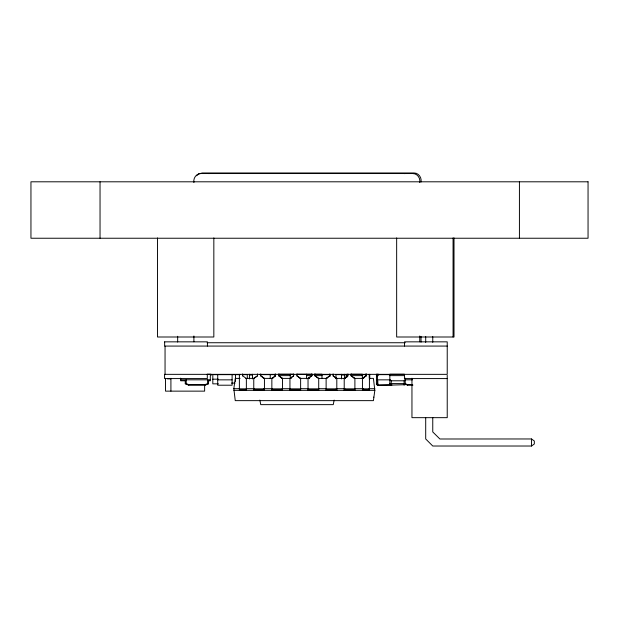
<?xml version="1.0" encoding="UTF-8"?>
<svg xmlns="http://www.w3.org/2000/svg" width="619" height="619" viewBox="0 0 619 619"><rect width="100%" height="100%" fill="white"/><g stroke="black" fill="none" stroke-linecap="round" stroke-linejoin="round"><path stroke-width="0.93" d="M369.543 378.387L373.412 378.387L374.835 390.334L373.412 400.64L235.251 400.64L233.827 388.686L235.251 378.387L240.079 378.387M334.175 400.098L333.231 404.64L260.769 404.64L259.825 400.098M196.618 175.757L198.691 173.931L202.227 172.98L413.979 172.98C418.614 172.848 421.856 177.645 421.028 182.001M180.694 378.139L180.694 380.786L185.274 380.786L186.234 379.818L186.234 383.618L188.965 384.709L204.858 384.709L207.582 383.618L208.541 383.78L208.541 380.786L207.582 379.818L207.582 383.618M185.274 380.786L185.274 383.78L188.563 385.095L189.058 384.616M404.919 384.105L407.387 385.095L407.882 384.616M389.838 379.594L391.223 380.786L404.114 380.786L405.236 379.818M425.702 417.732L425.702 438.964L432.758 446.02L531.52 446.02L534.336 443.962L534.336 441.022L531.52 438.964L439.9 438.995L432.758 431.938L432.758 417.492M257.465 375.787L253.767 378.387L253.767 390.334M253.767 378.534L257.465 375.942L257.465 373.915M275.556 375.787L271.857 378.387L271.857 390.334M271.857 378.534L275.556 375.942L275.556 373.915M293.646 375.787L289.947 378.387L289.947 390.334M289.947 378.534L293.646 375.942L293.646 373.915M311.736 375.787L308.03 378.387L308.03 390.334M308.03 378.534L311.736 375.942L311.736 373.915M329.826 375.787L326.12 378.387L326.12 390.334M326.12 378.534L329.826 375.942L329.826 373.915M347.917 375.787L344.21 378.387L344.21 390.334M344.21 378.534L347.917 375.942L347.917 373.915M366.146 375.787L362.301 378.387M362.44 378.534L366.146 375.942L366.146 373.915M188.563 385.095L205.253 385.095L208.541 383.78M391.835 384.709L377.822 385.095L376.437 384.616L376.437 374.201L378.364 374.201M404.277 374.201L389.838 374.201L389.838 384.616L391.223 385.095L405.236 384.709L405.236 378.139M185.274 383.78L186.458 383.579M405.236 383.618L389.838 383.579M404.424 173.606L405.344 173.544M164.639 341.843L207.411 341.843L207.411 346.075M207.148 342.74L405.267 342.74M447.228 346.075L164.639 346.075L164.662 341.843M207.203 374.201L210.963 374.201L210.963 375.625L210.305 375.625L210.305 380.786L208.541 380.786M278.705 374.201L293.321 374.201M297.081 374.201L312.371 374.201M314.297 374.201L321.996 374.201L321.996 378.139M350.795 374.201L362.347 374.201L362.347 378.139M164.561 374.348L447.228 374.348L447.228 341.843L404.532 341.843L404.532 346.075M240.033 374.657L212.812 374.657L212.812 383.842L218.383 383.842M242.756 374.657L247.291 374.657L247.291 378.495M259.934 374.657L274.96 374.657M321.346 374.657L329.981 374.657L329.981 376.321M341.595 374.657L335.978 374.657L335.978 378.813M344.404 374.657L346.269 374.657L346.269 377.474M361.388 374.657L366.03 374.657M389.9 374.657L377.428 374.657L377.428 385.211L391.819 385.211M249.411 375.037L252.482 375.037M341.526 375.037L344.597 375.037M278.705 375.625L290.249 375.625M306.598 375.625L312.371 375.625M314.297 375.625L321.996 375.625M350.795 375.625L362.347 375.625M376.437 375.625L378.364 375.625M389.838 375.625L404.277 375.625M245.875 378.387L254.571 378.387M263.268 378.387L272.933 378.387M281.622 378.387L291.286 378.387M299.983 378.387L309.639 378.387M318.336 378.387L327.033 378.387M335.73 378.387L345.394 378.387M354.083 378.387L363.748 378.387M447.142 378.58L404.447 378.58L404.447 374.348M167.378 378.813L170.991 378.813M212.812 379.176L218.383 379.176M180.694 379.818L210.305 379.818M405.058 379.818L412.486 379.818M217.718 379.849L232.11 379.849M377.428 379.849L389.9 379.849M231.514 383.099L235.027 383.099M412.463 384.709L407.789 384.709L405.058 383.618M407.387 385.095L412.95 385.095M233.827 388.686L239.623 388.686M246.377 388.686L254.107 388.686M263.764 388.686L272.461 388.686M282.117 388.686L289.839 388.686M300.463 388.686L308.192 388.686M318.816 388.686L326.546 388.686M336.202 388.686L344.891 388.686M354.548 388.686L363.245 388.686M369.04 388.686L374.835 388.686M239.383 388.84L246.362 388.84M253.767 388.84L264.445 388.84M271.857 388.84L282.535 388.84M289.947 388.84L300.625 388.84M308.03 388.84L318.715 388.84M326.12 388.84L336.806 388.84M344.21 388.84L354.896 388.84M362.44 388.84L369.419 388.84M239.383 389.924L246.362 389.924M253.767 389.924L264.445 389.924M271.857 389.924L282.535 389.924M289.947 389.924L300.625 389.924M308.03 389.924L318.715 389.924M326.12 389.924L336.806 389.924M344.21 389.924L354.896 389.924M362.44 389.924L369.419 389.924M233.827 390.334L374.835 390.334M373.412 397.212L373.884 397.212M208.317 173.544L209.237 173.606M376.437 383.579L377.822 383.78M351.19 375.787L354.896 378.387L354.896 390.334M354.896 378.534L351.19 375.942L351.19 373.915M333.099 375.787L336.806 378.387L336.806 390.334M336.806 378.534L333.099 375.942L333.099 373.915M315.009 375.787L318.715 378.387L318.715 390.334M318.715 378.534L315.009 375.942L315.009 373.915M296.927 375.787L300.625 378.387L300.625 390.334M300.625 378.534L296.927 375.942L296.927 373.915M278.836 375.787L282.535 378.387L282.535 390.334M282.535 378.534L278.836 375.942L278.836 373.915M260.746 375.787L264.445 378.387L264.445 390.334M264.445 378.534L260.746 375.942L260.746 373.915M242.656 375.787L246.362 378.534M376.437 379.594L377.822 380.786L377.822 385.095M204.765 384.616L205.253 385.095M531.52 438.964L531.52 446.02M519.426 181.8L519.426 238.238M454.013 237.92L454.013 336.999L396.655 336.999L396.655 237.92M453.062 237.92L453.062 336.999M447.228 375.331L447.228 417.663L411.952 417.663L411.952 378.217M432.758 336.581L432.758 342.361M425.702 336.643L425.702 342.439M421.028 336.388L421.028 342.175M419.759 182.566C420.587 178.21 417.345 173.413 412.703 173.544L200.958 173.544C196.316 173.413 193.074 178.21 193.902 182.566M419.759 335.985L419.759 341.781M404.114 380.786L404.114 385.095M391.223 380.786L391.223 385.095M369.752 374.657L369.752 378.813M369.419 374.333L369.419 390.334M369.28 374.333L369.28 378.31M365.999 373.915L365.999 375.942M362.44 378.387L362.44 390.334M346.95 374.201L346.95 377.211M344.597 374.247L344.597 378.82M341.526 374.247L341.526 378.936M306.598 374.201L306.598 378.805M290.249 374.201L290.249 378.139M274.851 374.201L274.851 375.625M270.224 374.657L270.224 378.41M252.482 374.247L252.482 378.936M249.411 374.247L249.411 378.967M246.362 378.387L246.362 390.334M242.656 373.915L242.656 375.942M239.383 374.333L239.383 390.334M235.491 374.657L235.491 381.374M232.11 374.657L232.11 385.211L217.718 385.211L217.718 374.657M213.834 237.92L213.834 336.999L157.481 336.999L157.481 237.92M207.311 374.348L207.311 378.58L164.561 378.58L164.584 374.348M204.634 384.716L204.634 391.138L165.521 391.138L165.521 378.294M193.902 335.985L193.902 341.781M177.668 336.287L177.668 342.021M170.914 378.294L170.914 391.138M165.049 346.129L165.049 374.348M100.038 181.8L100.038 238.238M588.05 181.8L30.95 181.8L30.95 238.238L588.05 238.238L588.05 181.8"/></g></svg>
